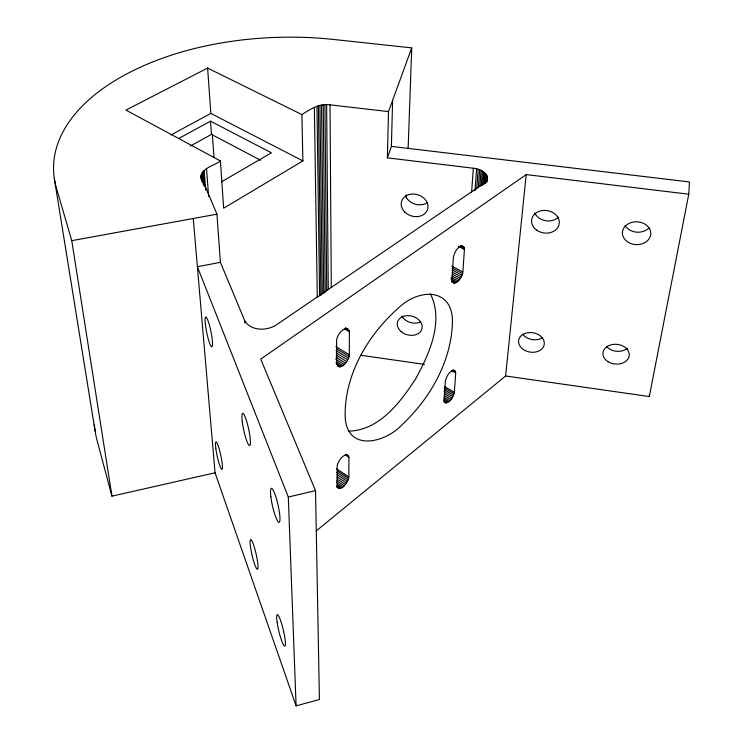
<?xml version="1.0" encoding="UTF-8"?>
<svg xmlns="http://www.w3.org/2000/svg" width="743" height="743" viewBox="0 0 743 743"><rect width="100%" height="100%" fill="white"/><g stroke="black" fill="none" stroke-linecap="round" stroke-linejoin="round"><path stroke-width="1.11" d="M348.839 476.876L348.913 457.307C345.272 450.369 337.071 461.821 337.127 466.623L337.201 486.21C340.953 492.776 348.783 481.566 348.839 476.876L336.635 468.861M349.312 354.717L349.405 331.777C346.062 323.075 336.17 335.372 336.625 340.916L336.718 363.903C340.201 372.169 349.637 360.086 349.312 354.717L335.882 346.693M487.176 180.484C488.987 172.636 479.569 168.828 473.347 168.224L387.382 157.85L388.515 111.599L411.724 47.896L333.839 39.481A229.773 126.979 -1.4 0 0 163.349 57.889C143.25 65.115 123.784 74.319 106.091 86.337A229.773 126.979 -1.4 0 0 56.44 188.155L71.774 240.667L111.952 496.166L215.043 472.78L193.245 218.507M387.382 157.85L391.385 146.39L392.61 100.37M406.337 198.4L406.458 194.926M408.121 148.619L411.724 47.896M201.344 179.927C198.4 168.633 214.253 165.893 220.439 160.952L223.652 208.207L302.903 160.906L301.872 114.571C310.258 109.295 319.574 103.119 330.022 104.837L388.515 111.599M316.277 530.892L505.621 375.986L649.298 396.548L688.78 194.211L689.448 181.951L391.385 146.39M454.344 392.295L455.71 372.921L454.66 370.488C449.422 370.098 446.413 376.71 445.382 381.085L444.128 400.477L445.206 402.799C450.36 403.003 453.286 396.623 454.344 392.295L444.518 386.527M463.335 246.453C457.697 245.116 454.317 252.834 453.369 257.403L451.911 279.916C454.187 288.358 463.195 276.656 462.852 271.938L464.44 249.472L463.929 247.168L461.301 245.404M471.591 192.493L473.347 168.224M475 190.784L476.635 168.819M476.718 188.908L478.195 169.255M478.362 187.125L479.681 169.785M479.839 186.577L481.074 170.388M481.288 184.942L482.365 171.066M649.298 396.548L649.456 394.394M482.439 185.694L483.526 171.809M483.637 184.18L484.557 172.617M484.612 183.883L485.439 173.472M485.43 183.577L486.163 174.373M486.163 182.202L486.721 175.302M486.646 182.007L487.111 176.249M486.953 181.821L487.324 177.215M505.621 375.986L526.211 174.596L688.78 194.211M487.362 178.181L486.396 180.976L483.907 183.41L275.969 325.137C266.635 330.997 250.902 331.155 244.744 320.735L220.42 262.344L216.947 214.188L201.065 176.463M526.211 174.596L260.728 359.101L315.524 490.64L319.425 699.534L296.095 705.85L215.043 472.78M221.507 181.831L271.399 152.817L210.52 121.155L179.026 138.309M190.301 146.074L211.467 134.39L260.663 160.293M171.085 134.91L210.854 113.419L302.903 160.906M301.872 114.571L207.613 68.068L125.901 110.103L220.439 160.952M296.095 705.85L288.312 497.011L315.524 490.64M220.42 262.344L197.378 266.737L288.312 497.011M71.774 240.667L216.947 214.188M348.894 431.154C379.58 430.243 400.756 401.935 415.959 378.317C429.463 353.529 444.073 321.329 430.355 293.773M360.355 355.2L424.439 364.367M460.883 245.599L463.929 247.168M460.251 246.091L464.31 248.199M458.366 246.323L464.44 249.472M451.865 266.124L462.852 271.938M452.533 268.242L462.517 273.526M451.985 269.885L461.96 275.179M452.236 272.068L461.208 276.842M452.32 274.176L460.288 278.421M452.283 276.145L459.258 279.86M451.159 277.38L458.134 281.105M451.01 278.894L456.982 282.089M451.865 280.64L455.858 282.777M451.8 281.523L454.79 283.129M451.846 282.071L453.843 283.139M453.23 369.875L455.218 371.026M452.589 370.125L455.58 371.844M451.735 370.627L455.71 372.921M345.671 327.774L348.597 329.493M345.235 328.211L349.136 330.486M344.538 328.926L349.405 331.777M444.212 387.92L454.038 393.688M444.685 389.982L453.527 395.174M443.998 391.487L452.821 396.678M444.128 393.521L451.976 398.146M444.147 395.462L451.01 399.511M444.082 397.236L449.97 400.709M443.989 398.796L448.893 401.694M443.915 400.096L447.834 402.427M443.896 401.118L446.84 402.864M443.989 401.824L445.949 402.994M336.579 348.904L349.034 356.361M336.05 350.631L348.495 358.098M336.235 352.944L347.724 359.844M336.217 355.21L346.74 361.544M336.04 357.346L345.606 363.104M335.743 359.278L344.353 364.479M336.347 361.544L343.043 365.593M335.985 362.928L341.724 366.401M336.644 364.544L340.47 366.866M337.406 365.816L339.319 366.977M346.266 454.224L348.17 455.45M345.811 454.391L348.662 456.239M345.114 454.837L348.913 457.307M337.322 470.913L348.588 478.316M336.83 472.446L348.086 479.857M337.062 474.647L347.371 481.445M337.099 476.82L346.461 483.006M336.978 478.91L345.411 484.482M336.765 480.832L344.25 485.801M336.486 482.56L343.043 486.906M337.146 484.64L341.826 487.752M336.923 485.811L340.666 488.3M336.793 486.656L339.607 488.522M336.811 487.167L338.687 488.42M111.952 496.166L97.184 440.831A197.796 135.7 -2.1 0 1 94.305 424.318M54.369 178.831L95.095 430.931M201.799 173.37L202.523 182.611M201.362 174.391L201.91 181.32M201.121 175.422L201.39 178.887M204.167 170.509L205.681 190.115M203.21 171.429L204.371 186.419M202.412 172.385L203.406 185.072M206.545 168.865L208.644 196.533M207.613 68.068L210.854 113.419M212.368 134.678L214.021 157.739M210.52 121.155L211.467 134.39M244.744 320.735L244.874 323.047M314.363 107.447L317.298 297.246M316.955 106.249L319.62 295.965M319.945 105.357L322.295 293.856M318.413 105.766L320.92 295.445M323.214 104.819L325.211 292.12M321.561 105.042L323.734 293.513M326.623 104.642L328.257 289.612M324.914 104.679L326.725 290.819M330.022 104.837L331.294 287.513M649.057 227.86A14.061 11.349 2.3 0 1 625.077 225.482M627.445 348.216A13.068 9.854 5.5 0 1 606.464 346.322M542.669 337.498A12.826 9.77 9.5 0 1 522.738 334.257M558.439 217.16A13.764 11.256 8 0 1 545.492 220.736A13.764 11.256 8 0 1 534.774 212.962M427.522 202.468A13.467 11.024 16.9 0 1 405.483 195.539M420.668 321.905A12.566 9.575 15.6 0 1 401.805 315.97M452.376 324.422C450.537 362.649 429.937 398.527 402.437 424.337C385.134 443.478 345.997 452.441 345.133 415.746C344.706 374.444 367.794 335.177 398.081 308.354C419.126 287.615 454.428 287.448 452.376 324.422M628.541 242.478A14.219 11.405 2.7 0 0 650.757 234.342A14.219 11.405 2.7 0 0 630.473 222.816A14.219 11.405 2.7 0 0 628.541 242.478M608.062 361.692A13.198 9.882 5.7 0 0 629.154 356.064A13.198 9.882 5.7 0 0 611.062 344.817A13.198 9.882 5.7 0 0 608.062 361.692M523.332 349.498A12.956 9.789 9.6 0 0 544.145 344.873A12.956 9.789 9.6 0 0 526.806 332.892A12.956 9.789 9.6 0 0 523.332 349.498M536.632 230.116A13.913 11.303 8.2 0 0 559.107 224.275A13.913 11.303 8.2 0 0 540.542 210.91A13.913 11.303 8.2 0 0 536.632 230.116M242.237 421.337A16.457 2.508 77.8 0 0 249.564 445.568A16.457 2.508 77.8 0 0 246.732 421.522A16.457 2.508 77.8 0 0 242.237 421.337M250.465 546.579A15.231 2.108 77.1 0 0 257.319 569.249A15.231 2.108 77.1 0 0 254.375 547.377A15.231 2.108 77.1 0 0 250.465 546.579M277.111 622.225A16.179 2.313 76.6 0 0 284.662 646.131A16.179 2.313 76.6 0 0 281.365 622.81A16.179 2.313 76.6 0 0 277.111 622.225M270.87 496.826A17.479 2.805 77.2 0 0 279.006 522.394A17.479 2.805 77.2 0 0 275.829 496.77A17.479 2.805 77.2 0 0 270.87 496.826M205.393 324.44A15.231 2.155 78.4 0 0 211.801 346.823A15.231 2.155 78.4 0 0 209.201 324.44A15.231 2.155 78.4 0 0 205.393 324.44M215.823 448.438A14.089 1.839 77.7 0 0 221.86 469.372A14.089 1.839 77.7 0 0 219.194 449.004A14.089 1.839 77.7 0 0 215.823 448.438M404.842 212.089A13.615 11.061 16.9 0 0 427.457 209.814A13.615 11.061 16.9 0 0 411.52 194.118A13.615 11.061 16.9 0 0 404.842 212.089M401.211 331.666A12.696 9.603 15.6 0 0 421.894 329.084A12.696 9.603 15.6 0 0 406.059 315.756A12.696 9.603 15.6 0 0 401.211 331.666"/></g></svg>
